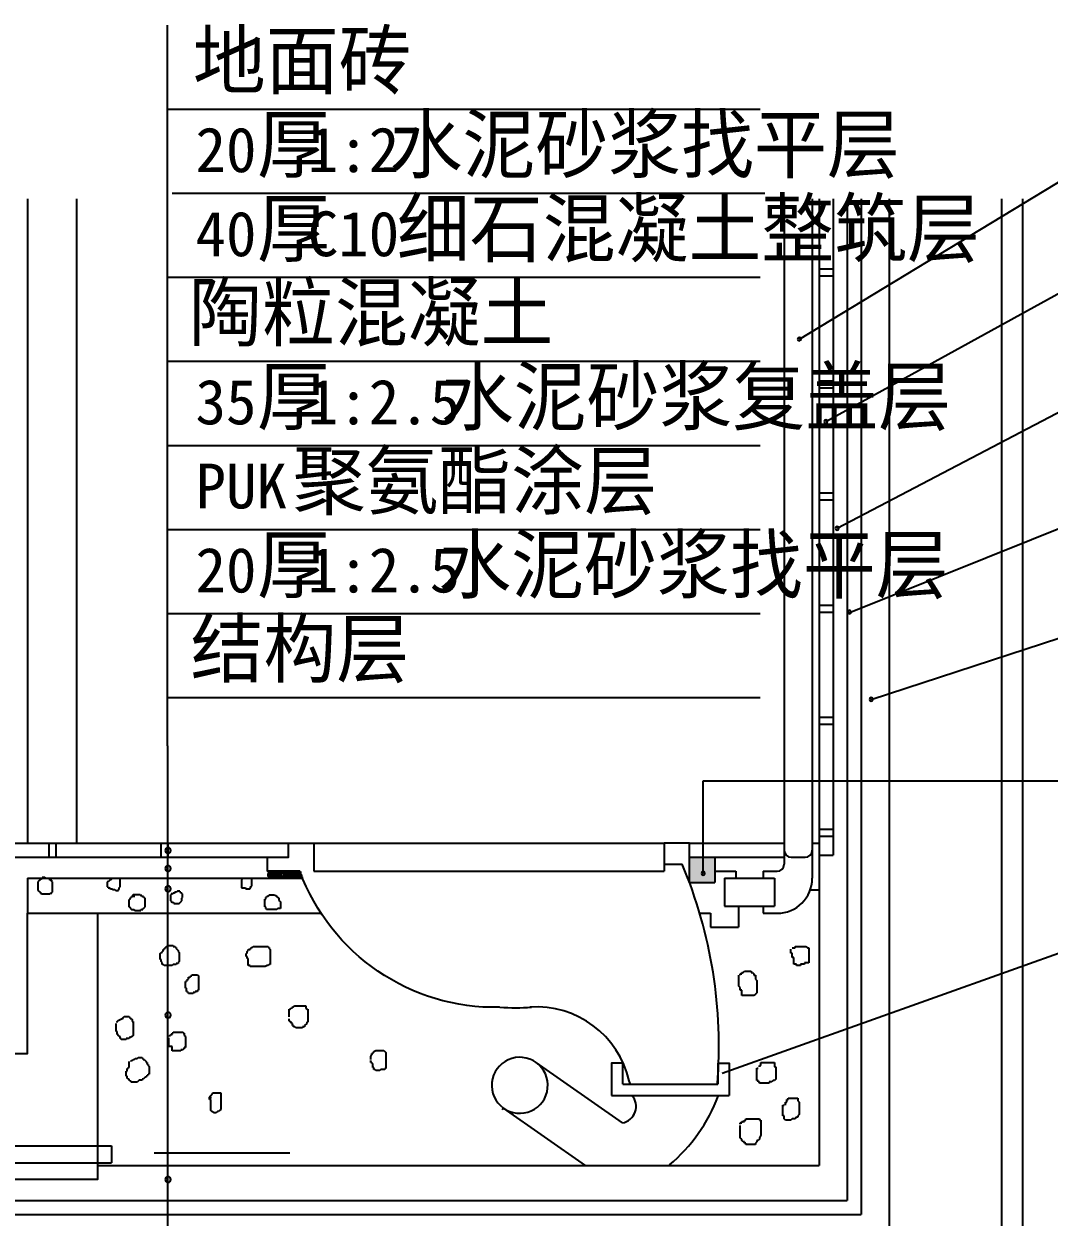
# Model space of a CAD drawing. Header units: metres. Extents: x 8228 to 30938, y -17394 to 5639.
# Drawn here: x 14741 to 22056, y -12139 to -3622 of the extents above; entities that cross this region are included whole.
import ezdxf

# ---------------------------------------------------------------- set-up
doc = ezdxf.new("R2010")
doc.units = ezdxf.units.M
doc.layers.add('PUB_DIM', color=3, linetype='Continuous')
doc.layers.add('PUB_TEXT', color=7, linetype='Continuous')

# ---------------------------------------------------------------- blocks, each defined once
blk = doc.blocks.new('_DOT')
blk.add_lwpolyline([(-0.05, 0, 1), (0.05, 0, 1)], format="xyb", close=True)

msp = doc.modelspace()

# ---------------------------------------------------------------- linework, layer by layer
at = {"layer": 'PUB_DIM'}
for p, q in [((15765.36, -8775.53), (15765.36, -12626.58)), ((19723.04, -11111.14), (22294.39, -10192.54))]:
    msp.add_line(p, q, dxfattribs=at)
for points in [[(15749.42, -9521.86, 1), (15789.67, -9521.86, 1)], [(15749.42, -9650.55, 1), (15789.67, -9650.55, 1)], [(15749.42, -9795.33, 1), (15789.67, -9795.33, 1)], [(15749.42, -10696.18, 1), (15789.67, -10696.18, 1)], [(15749.42, -11870.51, 1), (15789.67, -11870.51, 1)]]:
    msp.add_lwpolyline(points, format="xyb", close=True, dxfattribs=at)
msp.add_lwpolyline([(15670.62, -11679.26), (16637.98, -11679.26)], dxfattribs=at)
msp.add_solid([(19488.65, -9571.59), (19670.62, -9571.59), (19488.65, -9750.64), (19670.62, -9750.64)], dxfattribs=at)
at = {"layer": 'PUB_TEXT'}
for p, q in [((15765.36, -8430.49), (15765.36, -3630.49)), ((15765.36, -4230.49), (19995.45, -4230.49)), ((20274.21, -5872.03), (22365.27, -4604.52)), ((15798.51, -4830.49), (20028.61, -4830.49)), ((14766.04, -4870.39), (14766.04, -9470.39)), ((15116.04, -4870.39), (15116.04, -9470.39)), ((20166.04, -4870.39), (20166.04, -9620.39)), ((20366.04, -4870.39), (20366.04, -9720.39)), ((20416.04, -4870.39), (20416.04, -11770.39)), ((20516.04, -4870.39), (20516.04, -9554.69)), ((20716.04, -4870.39), (20716.04, -12120.39)), ((21866.04, -4870.39), (21866.04, -14070.39)), ((15765.36, -5430.49), (19995.45, -5430.49)), ((20416.04, -5370.39), (20516.04, -5370.39)), ((20416.04, -5420.39), (20516.04, -5420.39)), ((20463.29, -6460.73), (22362.95, -5413.03)), ((15765.36, -6030.49), (19995.45, -6030.49)), ((20416.04, -6170.39), (20516.04, -6170.39)), ((20416.04, -6170.39), (20516.04, -6170.39)), ((20416.04, -6170.39), (20516.04, -6170.39)), ((20416.04, -6220.39), (20516.04, -6220.39)), ((20416.04, -6220.39), (20516.04, -6220.39)), ((20416.04, -6220.39), (20516.04, -6220.39)), ((20543.58, -7222.5), (22362.95, -6267.72)), ((15765.36, -6630.49), (19995.45, -6630.49)), ((20416.04, -6970.39), (20516.04, -6970.39)), ((20416.04, -7020.39), (20516.04, -7020.39)), ((20616.04, -7829.71), (22306.57, -7149.79)), ((15765.36, -7230.49), (19995.45, -7230.49)), ((15765.36, -7830.49), (19995.45, -7830.49)), ((20416.04, -7770.39), (20516.04, -7770.39)), ((20416.04, -7820.39), (20516.04, -7820.39)), ((20786.09, -8443.61), (22362.95, -7929.76)), ((15765.36, -8430.49), (19995.45, -8430.49)), ((15765.36, -8775.53), (15765.36, -8430.49)), ((20416.04, -8570.39), (20516.04, -8570.39)), ((20416.04, -8620.39), (20516.04, -8620.39)), ((19587.91, -9023.91), (22246.45, -9023.91)), ((19587.91, -9685.59), (19587.91, -9023.91)), ((20416.04, -9370.39), (20516.04, -9370.39)), ((20416.04, -9420.39), (20516.04, -9420.39)), ((14466.04, -9470.39), (16629.88, -9470.39)), ((14918.42, -9468.29), (14918.42, -9568.29)), ((14968.42, -9468.29), (14968.42, -9568.29)), ((15718.42, -9468.29), (15718.42, -9568.29)), ((15768.42, -9468.29), (15768.42, -9568.29)), ((16809.88, -9470.39), (19309.88, -9470.39)), ((19489.88, -9470.39), (20166.04, -9470.39)), ((20366.04, -9470.39), (20416.04, -9470.39)), ((14466.04, -9570.39), (16479.88, -9570.39)), ((19309.88, -9620.39), (19438.59, -9620.39)), ((19489.88, -9570.39), (20166.04, -9570.39)), ((19669.88, -9570.39), (19669.88, -9750.39)), ((20216.04, -9570.39), (20316.04, -9570.39)), ((20416.04, -9554.69), (20516.04, -9554.69)), ((16482.16, -9687.04), (16482.16, -9703.83)), ((16484.96, -9687.04), (16482.16, -9687.04)), ((16482.16, -9703.83), (16484.96, -9706.62)), ((16487.76, -9678.65), (16484.96, -9687.04)), ((16484.96, -9706.62), (16484.96, -9709.42)), ((16487.76, -9670.26), (16487.76, -9678.65)), ((16490.56, -9709.42), (16493.35, -9706.62)), ((16493.35, -9673.06), (16493.35, -9670.26)), ((16496.15, -9673.06), (16493.35, -9673.06)), ((16493.35, -9698.23), (16496.15, -9698.23)), ((16493.35, -9706.62), (16493.35, -9698.23)), ((16496.15, -9670.26), (16501.75, -9670.26)), ((16496.15, -9698.23), (16496.15, -9673.06)), ((16501.75, -9698.23), (16498.95, -9701.03)), ((16498.95, -9701.03), (16498.95, -9717.81)), ((16501.75, -9670.26), (16501.75, -9698.23)), ((16507.35, -9701.03), (16510.15, -9698.23)), ((16507.35, -9717.81), (16507.35, -9701.03)), ((16510.15, -9689.84), (16512.95, -9689.84)), ((16510.15, -9698.23), (16510.15, -9689.84)), ((16512.95, -9673.06), (16521.34, -9673.06)), ((16512.95, -9678.65), (16512.95, -9673.06)), ((16515.74, -9678.65), (16512.95, -9678.65)), ((16512.95, -9684.25), (16515.74, -9684.25)), ((16512.95, -9689.84), (16512.95, -9684.25)), ((16515.74, -9684.25), (16515.74, -9678.65)), ((16521.34, -9684.25), (16515.74, -9689.84)), ((16515.74, -9689.84), (16515.74, -9717.81)), ((16521.34, -9673.06), (16521.34, -9684.25)), ((16524.14, -9687.04), (16526.94, -9687.04)), ((16524.14, -9717.81), (16524.14, -9687.04)), ((16526.94, -9678.65), (16529.74, -9678.65)), ((16526.94, -9687.04), (16526.94, -9678.65)), ((16529.74, -9673.06), (16535.34, -9673.06)), ((16529.74, -9678.65), (16529.74, -9673.06)), ((16535.34, -9673.06), (16535.34, -9715.01)), ((16540.93, -9675.86), (16543.73, -9675.86)), ((16540.93, -9720.61), (16540.93, -9675.86)), ((16543.73, -9673.06), (16546.53, -9673.06)), ((16543.73, -9675.86), (16543.73, -9673.06)), ((16546.53, -9673.06), (16546.53, -9715.01)), ((16552.13, -9673.06), (16563.33, -9673.06)), ((16552.13, -9687.04), (16552.13, -9673.06)), ((16554.93, -9687.04), (16552.13, -9687.04)), ((16554.93, -9717.81), (16554.93, -9687.04)), ((16563.33, -9673.06), (16563.33, -9720.61)), ((16566.12, -9689.84), (16568.92, -9687.04)), ((16566.12, -9717.81), (16566.12, -9689.84)), ((16568.92, -9675.86), (16571.72, -9675.86)), ((16568.92, -9687.04), (16568.92, -9675.86)), ((16571.72, -9673.06), (16580.12, -9673.06)), ((16571.72, -9675.86), (16571.72, -9673.06)), ((16577.32, -9698.23), (16571.72, -9703.83)), ((16571.72, -9703.83), (16571.72, -9720.61)), ((16580.12, -9687.04), (16577.32, -9689.84)), ((16577.32, -9689.84), (16577.32, -9698.23)), ((16580.12, -9673.06), (16580.12, -9687.04)), ((16580.12, -9678.65), (16582.92, -9678.65)), ((16580.12, -9717.81), (16580.12, -9678.65)), ((16582.92, -9678.65), (16585.72, -9675.86)), ((16585.72, -9673.06), (16594.11, -9673.06)), ((16585.72, -9675.86), (16585.72, -9673.06)), ((16594.11, -9698.23), (16591.31, -9701.03)), ((16591.31, -9701.03), (16591.31, -9717.81)), ((16594.11, -9673.06), (16594.11, -9698.23)), ((16596.91, -9701.03), (16599.71, -9698.23)), ((16596.91, -9717.81), (16596.91, -9701.03)), ((16599.71, -9678.65), (16605.31, -9678.65)), ((16599.71, -9698.23), (16599.71, -9678.65)), ((16605.31, -9675.86), (16608.11, -9675.86)), ((16605.31, -9678.65), (16605.31, -9675.86)), ((16608.11, -9673.06), (16608.11, -9717.81)), ((16608.11, -9675.86), (16608.11, -9673.06)), ((16613.71, -9673.06), (16616.5, -9673.06)), ((16613.71, -9717.81), (16613.71, -9673.06)), ((16616.5, -9673.06), (16616.5, -9717.81)), ((16622.1, -9678.65), (16624.9, -9678.65)), ((16622.1, -9720.61), (16622.1, -9678.65)), ((16624.9, -9675.86), (16627.7, -9675.86)), ((16624.9, -9678.65), (16624.9, -9675.86)), ((16627.7, -9673.06), (16633.3, -9673.06)), ((16627.7, -9675.86), (16627.7, -9673.06)), ((16627.7, -9698.23), (16627.7, -9717.81)), ((16630.5, -9698.23), (16627.7, -9698.23)), ((16633.3, -9687.04), (16630.5, -9689.84)), ((16630.5, -9689.84), (16630.5, -9698.23)), ((16633.3, -9673.06), (16633.3, -9687.04)), ((16633.3, -9692.64), (16636.1, -9689.84)), ((16633.3, -9717.81), (16633.3, -9692.64)), ((16636.1, -9689.84), (16638.9, -9687.04)), ((16638.9, -9678.65), (16641.69, -9678.65)), ((16638.9, -9687.04), (16638.9, -9678.65)), ((16638.9, -9692.64), (16638.9, -9717.81)), ((16641.69, -9692.64), (16638.9, -9692.64)), ((16641.69, -9673.06), (16644.49, -9673.06)), ((16641.69, -9678.65), (16641.69, -9673.06)), ((16641.69, -9687.04), (16641.69, -9692.64)), ((16644.49, -9687.04), (16641.69, -9687.04)), ((16644.49, -9673.06), (16644.49, -9687.04)), ((16647.29, -9681.45), (16650.09, -9681.45)), ((16647.29, -9709.42), (16647.29, -9681.45)), ((16650.09, -9675.86), (16652.89, -9675.86)), ((16650.09, -9681.45), (16650.09, -9675.86)), ((16652.89, -9675.86), (16652.89, -9670.26)), ((16655.69, -9698.23), (16652.89, -9701.03)), ((16652.89, -9701.03), (16652.89, -9717.81)), ((16655.69, -9670.26), (16655.69, -9698.23)), ((16661.29, -9675.86), (16664.09, -9673.06)), ((16661.29, -9717.81), (16661.29, -9675.86)), ((16664.09, -9673.06), (16669.68, -9673.06)), ((16669.68, -9673.06), (16672.48, -9675.86)), ((16672.48, -9675.86), (16672.48, -9717.81)), ((16678.08, -9675.86), (16680.88, -9673.06)), ((16678.08, -9687.04), (16678.08, -9675.86)), ((16680.88, -9687.04), (16678.08, -9687.04)), ((16680.88, -9673.06), (16694.87, -9673.06)), ((16680.88, -9712.22), (16680.88, -9687.04)), ((16689.28, -9687.04), (16686.48, -9689.84)), ((16686.48, -9689.84), (16686.48, -9717.81)), ((16692.07, -9687.04), (16689.28, -9687.04)), ((16692.07, -9681.45), (16692.07, -9687.04)), ((16694.87, -9681.45), (16692.07, -9681.45)), ((16694.87, -9673.06), (16694.87, -9681.45)), ((16694.87, -9675.86), (16700.47, -9675.86)), ((16694.87, -9717.81), (16694.87, -9675.86)), ((16700.47, -9675.86), (16700.47, -9701.03)), ((16700.47, -9701.03), (16703.27, -9703.83)), ((16703.27, -9703.83), (16703.27, -9709.42)), ((16708.87, -9675.86), (16711.67, -9675.86)), ((16708.87, -9717.81), (16708.87, -9675.86)), ((16711.67, -9673.06), (16714.47, -9673.06)), ((16711.67, -9675.86), (16711.67, -9673.06)), ((16714.47, -9684.25), (16711.67, -9687.04)), ((16711.67, -9687.04), (16711.67, -9717.81)), ((16714.47, -9673.06), (16714.47, -9684.25)), ((16717.26, -9692.64), (16720.06, -9692.64)), ((16717.26, -9720.61), (16717.26, -9692.64)), ((16720.06, -9692.64), (16722.86, -9695.43)), ((16722.86, -9695.43), (16722.86, -9720.61)), ((16809.88, -9670.39), (19309.88, -9670.39)), ((19669.88, -9670.39), (19819.88, -9670.39)), ((19819.88, -9670.39), (19819.88, -9720.39)), ((20016.04, -9670.39), (20116.04, -9670.39)), ((20016.04, -9670.39), (20016.04, -9720.39)), ((14766.04, -9720.39), (16730.83, -9720.39)), ((14766.04, -9720.39), (14766.04, -9970.39)), ((14846.85, -9739.26), (14840.66, -9745.44)), ((14840.66, -9745.44), (14840.66, -9807.22)), ((14853.03, -9739.26), (14846.85, -9739.26)), ((14859.21, -9726.9), (14853.03, -9733.08)), ((14853.03, -9733.08), (14853.03, -9739.26)), ((14865.39, -9726.9), (14859.21, -9726.9)), ((14871.57, -9720.72), (14865.39, -9726.9)), ((14890.12, -9714.55), (14871.57, -9714.55)), ((14883.94, -9720.72), (14871.57, -9720.72)), ((14896.3, -9720.72), (14890.12, -9714.55)), ((14921.03, -9720.72), (14896.3, -9720.72)), ((14921.03, -9726.9), (14921.03, -9720.72)), ((14927.22, -9726.9), (14921.03, -9726.9)), ((14927.22, -9733.08), (14927.22, -9726.9)), ((14939.58, -9733.08), (14927.22, -9733.08)), ((14939.58, -9745.44), (14939.58, -9733.08)), ((14945.76, -9745.44), (14939.58, -9745.44)), ((14945.76, -9819.58), (14945.76, -9745.44)), ((15335.25, -9745.44), (15335.25, -9782.51)), ((15341.43, -9745.44), (15335.25, -9745.44)), ((15335.25, -9782.51), (15341.43, -9782.51)), ((15353.8, -9733.08), (15341.43, -9745.44)), ((15341.43, -9782.51), (15341.43, -9788.68)), ((15341.43, -9788.68), (15353.8, -9788.68)), ((15359.98, -9733.08), (15353.8, -9733.08)), ((15353.8, -9788.68), (15359.98, -9794.86)), ((15366.16, -9726.9), (15359.98, -9733.08)), ((15366.16, -9720.72), (15366.16, -9726.9)), ((15384.71, -9720.72), (15366.16, -9720.72)), ((15421.8, -9720.72), (15415.62, -9720.72)), ((15421.8, -9726.9), (15421.8, -9720.72)), ((15427.98, -9726.9), (15421.8, -9726.9)), ((15421.8, -9788.68), (15427.98, -9782.51)), ((15421.8, -9801.04), (15421.8, -9788.68)), ((15427.98, -9782.51), (15427.98, -9726.9)), ((16299.69, -9726.9), (16293.51, -9733.08)), ((16293.51, -9733.08), (16293.51, -9788.68)), ((16293.51, -9788.68), (16318.24, -9788.68)), ((16299.69, -9720.72), (16299.69, -9726.9)), ((16305.87, -9720.72), (16299.69, -9720.72)), ((16318.24, -9788.68), (16330.6, -9794.86)), ((16355.33, -9788.68), (16361.51, -9782.51)), ((16355.33, -9794.86), (16355.33, -9788.68)), ((16361.51, -9776.33), (16367.7, -9776.33)), ((16361.51, -9782.51), (16361.51, -9776.33)), ((16367.7, -9776.33), (16367.7, -9720.72)), ((16484.96, -9709.42), (16487.76, -9709.42)), ((16487.76, -9709.42), (16487.76, -9712.22)), ((16487.76, -9712.22), (16490.56, -9712.22)), ((16490.56, -9720.61), (16490.56, -9709.42)), ((16490.56, -9712.22), (16490.56, -9720.61)), ((16498.95, -9717.81), (16507.35, -9717.81)), ((16515.74, -9717.81), (16524.14, -9717.81)), ((16532.54, -9715.01), (16532.54, -9720.61)), ((16535.34, -9715.01), (16532.54, -9715.01)), ((16532.54, -9720.61), (16540.93, -9720.61)), ((16546.53, -9715.01), (16549.33, -9715.01)), ((16549.33, -9715.01), (16549.33, -9717.81)), ((16549.33, -9717.81), (16554.93, -9717.81)), ((16563.33, -9717.81), (16566.12, -9717.81)), ((16563.33, -9720.61), (16563.33, -9717.81)), ((16571.72, -9720.61), (16577.32, -9720.61)), ((16577.32, -9720.61), (16580.12, -9717.81)), ((16591.31, -9717.81), (16596.91, -9717.81)), ((16605.31, -9717.81), (16613.71, -9717.81)), ((16608.11, -9717.81), (16605.31, -9717.81)), ((16616.5, -9717.81), (16619.3, -9717.81)), ((16619.3, -9717.81), (16619.3, -9720.61)), ((16619.3, -9720.61), (16622.1, -9720.61)), ((16627.7, -9717.81), (16633.3, -9717.81)), ((16638.9, -9717.81), (16644.49, -9717.81)), ((16644.49, -9712.22), (16647.29, -9709.42)), ((16644.49, -9717.81), (16644.49, -9712.22)), ((16652.89, -9717.81), (16661.29, -9717.81)), ((16672.48, -9717.81), (16678.08, -9717.81)), ((16678.08, -9715.01), (16680.88, -9712.22)), ((16678.08, -9717.81), (16678.08, -9715.01)), ((16686.48, -9717.81), (16694.87, -9717.81)), ((16703.27, -9709.42), (16706.07, -9709.42)), ((16706.07, -9709.42), (16706.07, -9717.81)), ((16706.07, -9717.81), (16708.87, -9717.81)), ((16711.67, -9717.81), (16714.47, -9717.81)), ((16714.47, -9717.81), (16714.47, -9720.61)), ((16714.47, -9720.61), (16717.26, -9720.61)), ((16722.86, -9712.22), (16725.66, -9712.22)), ((16722.86, -9720.61), (16722.86, -9712.22)), ((16725.66, -9709.42), (16725.66, -9717.81)), ((16725.66, -9712.22), (16725.66, -9709.42)), ((16725.66, -9717.81), (16729.85, -9718.04)), ((19489.88, -9750.39), (19669.88, -9750.39)), ((19739.88, -9720.39), (20096.04, -9720.39)), ((19739.88, -9720.39), (19739.88, -9920.39)), ((20096.04, -9720.39), (20096.04, -9920.39)), ((14840.66, -9807.22), (14846.85, -9813.4)), ((14846.85, -9813.4), (14853.03, -9813.4)), ((14853.03, -9813.4), (14853.03, -9819.58)), ((14853.03, -9819.58), (14859.21, -9819.58)), ((14859.21, -9819.58), (14859.21, -9825.75)), ((14859.21, -9825.75), (14871.57, -9831.93)), ((14871.57, -9831.93), (14927.22, -9831.93)), ((14927.22, -9831.93), (14933.4, -9825.75)), ((14933.4, -9825.75), (14939.58, -9825.75)), ((14939.58, -9819.58), (14945.76, -9819.58)), ((14939.58, -9825.75), (14939.58, -9819.58)), ((15359.98, -9794.86), (15372.34, -9794.86)), ((15372.34, -9794.86), (15372.34, -9801.04)), ((15372.34, -9801.04), (15390.89, -9801.04)), ((15390.89, -9801.04), (15397.07, -9807.22)), ((15397.07, -9807.22), (15415.62, -9807.22)), ((15415.62, -9801.04), (15421.8, -9801.04)), ((15415.62, -9807.22), (15415.62, -9801.04)), ((15495.99, -9869), (15489.81, -9875.18)), ((15489.81, -9875.18), (15489.81, -9924.61)), ((15502.17, -9862.82), (15495.99, -9869)), ((15502.17, -9856.64), (15502.17, -9862.82)), ((15508.35, -9856.64), (15502.17, -9856.64)), ((15508.35, -9850.47), (15508.35, -9856.64)), ((15533.08, -9850.47), (15508.35, -9850.47)), ((15514.54, -9844.29), (15514.54, -9850.47)), ((15520.72, -9844.29), (15514.54, -9844.29)), ((15520.72, -9838.11), (15520.72, -9844.29)), ((15570.18, -9838.11), (15520.72, -9838.11)), ((15570.18, -9844.29), (15570.18, -9838.11)), ((15582.54, -9844.29), (15570.18, -9844.29)), ((15582.54, -9850.47), (15582.54, -9844.29)), ((15594.91, -9850.47), (15582.54, -9850.47)), ((15594.91, -9856.64), (15594.91, -9850.47)), ((15601.09, -9856.64), (15594.91, -9856.64)), ((15601.09, -9862.82), (15601.09, -9856.64)), ((15607.27, -9862.82), (15601.09, -9862.82)), ((15607.27, -9924.61), (15607.27, -9862.82)), ((15786.56, -9838.11), (15786.56, -9881.36)), ((15792.74, -9838.11), (15786.56, -9838.11)), ((15792.74, -9831.93), (15792.74, -9838.11)), ((15805.11, -9831.93), (15792.74, -9831.93)), ((15805.11, -9825.75), (15805.11, -9831.93)), ((15811.29, -9825.75), (15805.11, -9825.75)), ((15823.65, -9819.58), (15811.29, -9825.75)), ((15829.83, -9819.58), (15823.65, -9819.58)), ((15836.02, -9813.4), (15829.83, -9819.58)), ((15842.2, -9813.4), (15836.02, -9813.4)), ((15854.56, -9813.4), (15842.2, -9813.4)), ((15854.56, -9819.58), (15854.56, -9813.4)), ((15860.75, -9819.58), (15854.56, -9819.58)), ((15860.75, -9825.75), (15860.75, -9819.58)), ((15866.93, -9825.75), (15860.75, -9825.75)), ((15866.93, -9831.93), (15866.93, -9825.75)), ((15873.11, -9831.93), (15866.93, -9831.93)), ((15866.93, -9862.82), (15873.11, -9856.64)), ((15866.93, -9881.36), (15866.93, -9862.82)), ((15873.11, -9856.64), (15873.11, -9831.93)), ((16330.6, -9794.86), (16355.33, -9794.86)), ((16460.43, -9869), (16466.61, -9869)), ((16460.43, -9875.18), (16460.43, -9869)), ((16460.43, -9924.61), (16460.43, -9875.18)), ((16466.61, -9856.64), (16472.8, -9856.64)), ((16466.61, -9869), (16466.61, -9856.64)), ((16472.8, -9850.47), (16478.98, -9850.47)), ((16472.8, -9856.64), (16472.8, -9850.47)), ((16478.98, -9850.47), (16485.16, -9844.29)), ((16485.16, -9844.29), (16491.34, -9844.29)), ((16491.34, -9838.11), (16528.44, -9838.11)), ((16491.34, -9844.29), (16491.34, -9838.11)), ((16528.44, -9838.11), (16534.62, -9844.29)), ((16534.62, -9844.29), (16540.8, -9844.29)), ((16540.8, -9844.29), (16553.17, -9856.64)), ((16553.17, -9856.64), (16559.35, -9862.82)), ((16559.35, -9862.82), (16559.35, -9875.18)), ((16559.35, -9875.18), (16565.53, -9881.36)), ((20352.14, -9802.62), (20416.04, -9802.62)), ((15489.81, -9924.61), (15495.99, -9924.61)), ((15495.99, -9924.61), (15495.99, -9930.78)), ((15495.99, -9930.78), (15502.17, -9930.78)), ((15502.17, -9930.78), (15502.17, -9936.96)), ((15502.17, -9936.96), (15508.35, -9943.14)), ((15508.35, -9943.14), (15526.9, -9943.14)), ((15526.9, -9943.14), (15533.08, -9949.32)), ((15533.08, -9949.32), (15576.36, -9949.32)), ((15576.36, -9943.14), (15588.72, -9943.14)), ((15576.36, -9949.32), (15576.36, -9943.14)), ((15588.72, -9936.96), (15594.91, -9936.96)), ((15588.72, -9943.14), (15588.72, -9936.96)), ((15594.91, -9936.96), (15607.27, -9924.61)), ((15786.56, -9881.36), (15792.74, -9881.36)), ((15792.74, -9881.36), (15792.74, -9887.54)), ((15792.74, -9887.54), (15805.11, -9893.71)), ((15805.11, -9893.71), (15811.29, -9893.71)), ((15811.29, -9893.71), (15811.29, -9899.89)), ((15811.29, -9899.89), (15848.38, -9899.89)), ((15848.38, -9899.89), (15860.75, -9887.54)), ((15860.75, -9887.54), (15866.93, -9881.36)), ((16466.61, -9924.61), (16460.43, -9924.61)), ((16466.61, -9936.96), (16466.61, -9924.61)), ((16472.8, -9936.96), (16466.61, -9936.96)), ((16472.8, -9943.14), (16472.8, -9936.96)), ((16546.98, -9943.14), (16472.8, -9943.14)), ((16553.17, -9936.96), (16546.98, -9943.14)), ((16571.71, -9936.96), (16553.17, -9936.96)), ((16565.53, -9881.36), (16571.71, -9887.54)), ((16571.71, -9887.54), (16571.71, -9936.96)), ((19739.88, -9920.39), (20096.04, -9920.39)), ((19839.88, -9920.39), (19839.88, -10070.39)), ((20016.04, -9920.39), (20016.04, -9970.39)), ((15266.04, -9970.39), (16864.1, -9970.39)), ((19560.78, -9970.39), (19639.88, -9970.39)), ((19639.88, -9970.39), (19639.88, -10070.39)), ((20016.04, -9970.39), (20116.04, -9970.39)), ((19639.88, -10070.39), (19839.88, -10070.39)), ((15749.65, -10215.12), (15756.78, -10215.12)), ((15749.65, -10222.24), (15749.65, -10215.12)), ((15756.78, -10208), (15771.03, -10208)), ((15756.78, -10215.12), (15756.78, -10208)), ((15771.03, -10200.88), (15806.66, -10200.88)), ((15771.03, -10208), (15771.03, -10200.88)), ((15806.66, -10200.88), (15806.66, -10208)), ((15806.66, -10208), (15820.92, -10208)), ((15820.92, -10208), (15820.92, -10215.12)), ((15820.92, -10215.12), (15828.04, -10215.12)), ((15828.04, -10215.12), (15828.04, -10222.24)), ((16362.51, -10215.12), (16369.63, -10215.12)), ((16362.51, -10222.24), (16362.51, -10215.12)), ((16369.63, -10215.12), (16376.76, -10208)), ((16376.76, -10208), (16483.65, -10208)), ((16483.65, -10208), (16483.65, -10215.12)), ((16483.65, -10215.12), (16490.78, -10215.12)), ((16490.78, -10215.12), (16490.78, -10222.24)), ((20223.84, -10216.43), (20243.37, -10216.43)), ((20243.37, -10206.67), (20321.48, -10206.67)), ((20243.37, -10216.43), (20243.37, -10206.67)), ((20321.48, -10206.67), (20331.24, -10216.43)), ((20331.24, -10216.43), (20341, -10216.43)), ((20341, -10216.43), (20341, -10323.76)), ((15714.02, -10257.85), (15721.15, -10250.73)), ((15714.02, -10300.58), (15714.02, -10257.85)), ((15721.15, -10300.58), (15714.02, -10300.58)), ((15721.15, -10250.73), (15728.27, -10250.73)), ((15721.15, -10314.82), (15721.15, -10300.58)), ((15728.27, -10250.73), (15728.27, -10243.61)), ((15735.4, -10229.37), (15742.53, -10229.37)), ((15735.4, -10243.61), (15735.4, -10229.37)), ((15742.53, -10222.24), (15749.65, -10222.24)), ((15742.53, -10229.37), (15742.53, -10222.24)), ((15828.04, -10222.24), (15835.17, -10229.37)), ((15835.17, -10229.37), (15842.29, -10236.49)), ((15842.29, -10236.49), (15842.29, -10243.61)), ((15842.29, -10243.61), (15849.42, -10250.73)), ((15849.42, -10250.73), (15849.42, -10314.82)), ((16326.87, -10279.22), (16326.87, -10257.85)), ((16334, -10279.22), (16326.87, -10279.22)), ((16334, -10243.61), (16341.13, -10236.49)), ((16334, -10257.85), (16334, -10243.61)), ((16334, -10293.46), (16334, -10279.22)), ((16341.13, -10293.46), (16334, -10293.46)), ((16341.13, -10229.37), (16355.38, -10229.37)), ((16341.13, -10236.49), (16341.13, -10229.37)), ((16341.13, -10343.31), (16341.13, -10293.46)), ((16355.38, -10222.24), (16362.51, -10222.24)), ((16355.38, -10229.37), (16355.38, -10222.24)), ((16490.78, -10222.24), (16497.9, -10229.37)), ((16497.9, -10229.37), (16497.9, -10336.19)), ((20214.08, -10255.46), (20214.08, -10226.19)), ((20223.84, -10255.46), (20214.08, -10255.46)), ((20223.84, -10284.73), (20223.84, -10255.46)), ((20233.6, -10284.73), (20223.84, -10284.73)), ((20233.6, -10333.51), (20233.6, -10284.73)), ((15728.27, -10321.94), (15721.15, -10314.82)), ((15728.27, -10336.19), (15728.27, -10321.94)), ((15735.4, -10336.19), (15728.27, -10336.19)), ((15742.53, -10343.31), (15735.4, -10336.19)), ((15799.54, -10343.31), (15742.53, -10343.31)), ((15806.66, -10336.19), (15799.54, -10343.31)), ((15828.04, -10336.19), (15806.66, -10336.19)), ((15828.04, -10329.07), (15828.04, -10336.19)), ((15842.29, -10329.07), (15828.04, -10329.07)), ((15849.42, -10314.82), (15842.29, -10321.94)), ((15842.29, -10321.94), (15842.29, -10329.07)), ((16355.38, -10343.31), (16341.13, -10343.31)), ((16355.38, -10350.43), (16355.38, -10343.31)), ((16462.27, -10350.43), (16355.38, -10350.43)), ((16476.52, -10343.31), (16462.27, -10350.43)), ((16483.65, -10343.31), (16476.52, -10343.31)), ((16490.78, -10336.19), (16483.65, -10343.31)), ((16497.9, -10336.19), (16490.78, -10336.19)), ((19872.35, -10392.06), (19882.12, -10382.3)), ((19882.12, -10382.3), (19930.93, -10382.3)), ((19930.93, -10382.3), (19930.93, -10392.06)), ((20253.13, -10333.51), (20233.6, -10333.51)), ((20253.13, -10343.27), (20253.13, -10333.51)), ((20282.42, -10343.27), (20253.13, -10343.27)), ((20282.42, -10333.51), (20282.42, -10343.27)), ((20311.71, -10333.51), (20282.42, -10333.51)), ((20311.71, -10323.76), (20311.71, -10333.51)), ((20341, -10323.76), (20311.71, -10323.76)), ((15893.17, -10456.64), (15901.05, -10456.64)), ((15893.17, -10503.89), (15893.17, -10456.64)), ((15901.05, -10448.76), (15908.93, -10448.76)), ((15901.05, -10456.64), (15901.05, -10448.76)), ((15908.93, -10440.89), (15916.81, -10440.89)), ((15908.93, -10448.76), (15908.93, -10440.89)), ((15916.81, -10425.13), (15924.69, -10425.13)), ((15916.81, -10440.89), (15916.81, -10425.13)), ((15924.69, -10425.13), (15932.57, -10417.26)), ((15932.57, -10417.26), (15940.46, -10417.26)), ((15940.46, -10409.38), (15979.86, -10409.38)), ((15940.46, -10417.26), (15940.46, -10409.38)), ((15979.86, -10409.38), (15987.74, -10417.26)), ((15987.74, -10417.26), (15987.74, -10519.65)), ((19843.06, -10489.63), (19843.06, -10411.57)), ((19852.83, -10401.81), (19862.59, -10401.81)), ((19852.83, -10411.57), (19852.83, -10401.81)), ((19862.59, -10392.06), (19872.35, -10392.06)), ((19862.59, -10401.81), (19862.59, -10392.06)), ((19930.93, -10392.06), (19940.7, -10392.06)), ((19940.7, -10392.06), (19950.46, -10401.81)), ((19950.46, -10401.81), (19950.46, -10411.57)), ((19950.46, -10411.57), (19960.23, -10411.57)), ((19960.23, -10411.57), (19960.23, -10440.84)), ((19960.23, -10440.84), (19969.99, -10450.6)), ((19969.99, -10450.6), (19969.99, -10538.41)), ((15901.05, -10503.89), (15893.17, -10503.89)), ((15901.05, -10527.52), (15901.05, -10503.89)), ((15908.93, -10527.52), (15901.05, -10527.52)), ((15908.93, -10535.4), (15908.93, -10527.52)), ((15916.81, -10535.4), (15908.93, -10535.4)), ((15916.81, -10543.28), (15916.81, -10535.4)), ((15948.34, -10543.28), (15916.81, -10543.28)), ((15948.34, -10535.4), (15948.34, -10543.28)), ((15964.1, -10535.4), (15948.34, -10535.4)), ((15964.1, -10527.52), (15964.1, -10535.4)), ((15979.86, -10527.52), (15964.1, -10527.52)), ((15979.86, -10519.65), (15979.86, -10527.52)), ((15987.74, -10519.65), (15979.86, -10519.65)), ((19852.83, -10499.38), (19843.06, -10489.63)), ((19852.83, -10518.9), (19852.83, -10499.38)), ((19862.59, -10518.9), (19852.83, -10518.9)), ((19862.59, -10557.93), (19862.59, -10518.9)), ((19950.46, -10557.93), (19862.59, -10557.93)), ((19960.23, -10548.17), (19950.46, -10557.93)), ((19969.99, -10538.41), (19960.23, -10548.17)), ((16641.89, -10653.54), (16649.77, -10645.66)), ((16649.77, -10645.66), (16657.65, -10645.66)), ((16657.65, -10637.79), (16665.53, -10637.79)), ((16657.65, -10645.66), (16657.65, -10637.79)), ((16665.53, -10637.79), (16673.42, -10629.91)), ((16673.42, -10629.91), (16752.23, -10629.91)), ((16752.23, -10629.91), (16752.23, -10645.66)), ((16752.23, -10645.66), (16760.11, -10653.54)), ((15414.72, -10734.99), (15443.23, -10720.75)), ((15443.23, -10720.75), (15450.35, -10720.75)), ((15450.35, -10713.62), (15457.48, -10706.5)), ((15450.35, -10720.75), (15450.35, -10713.62)), ((15457.48, -10706.5), (15493.11, -10706.5)), ((15493.11, -10706.5), (15493.11, -10713.62)), ((15493.11, -10713.62), (15500.24, -10713.62)), ((15500.24, -10713.62), (15500.24, -10720.75)), ((15500.24, -10720.75), (15507.36, -10720.75)), ((15507.36, -10720.75), (15514.49, -10727.87)), ((15514.49, -10727.87), (15514.49, -10742.11)), ((16634.01, -10653.54), (16641.89, -10653.54)), ((16634.01, -10708.67), (16634.01, -10653.54)), ((16634.01, -10740.18), (16634.01, -10724.42)), ((16760.11, -10653.54), (16767.99, -10653.54)), ((16767.99, -10653.54), (16767.99, -10748.05)), ((15400.47, -10813.32), (15400.47, -10756.35)), ((15407.6, -10813.32), (15400.47, -10813.32)), ((15407.6, -10742.11), (15414.72, -10734.99)), ((15407.6, -10749.23), (15407.6, -10742.11)), ((15407.6, -10834.69), (15407.6, -10813.32)), ((15514.49, -10742.11), (15521.62, -10742.11)), ((15521.62, -10742.11), (15521.62, -10841.81)), ((16641.89, -10740.18), (16634.01, -10740.18)), ((16641.89, -10748.05), (16641.89, -10740.18)), ((16649.77, -10748.05), (16641.89, -10748.05)), ((16649.77, -10755.93), (16649.77, -10748.05)), ((16657.65, -10755.93), (16649.77, -10755.93)), ((16657.65, -10771.68), (16657.65, -10755.93)), ((16665.53, -10771.68), (16657.65, -10771.68)), ((16665.53, -10779.56), (16665.53, -10771.68)), ((16673.42, -10779.56), (16665.53, -10779.56)), ((16681.3, -10787.43), (16673.42, -10779.56)), ((16728.58, -10787.43), (16681.3, -10787.43)), ((16728.58, -10779.56), (16728.58, -10787.43)), ((16744.35, -10779.56), (16728.58, -10779.56)), ((16760.11, -10755.93), (16744.35, -10771.68)), ((16744.35, -10771.68), (16744.35, -10779.56)), ((16760.11, -10748.05), (16760.11, -10755.93)), ((16767.99, -10748.05), (16760.11, -10748.05)), ((15414.72, -10834.69), (15407.6, -10834.69)), ((15414.72, -10841.81), (15414.72, -10834.69)), ((15421.85, -10848.93), (15414.72, -10841.81)), ((15428.97, -10848.93), (15421.85, -10848.93)), ((15428.97, -10863.17), (15428.97, -10848.93)), ((15436.1, -10863.17), (15428.97, -10863.17)), ((15436.1, -10870.3), (15436.1, -10863.17)), ((15471.73, -10870.3), (15436.1, -10870.3)), ((15471.73, -10863.17), (15471.73, -10870.3)), ((15493.11, -10863.17), (15471.73, -10863.17)), ((15493.11, -10856.05), (15493.11, -10863.17)), ((15500.24, -10856.05), (15493.11, -10856.05)), ((15514.49, -10848.93), (15500.24, -10856.05)), ((15521.62, -10841.81), (15514.49, -10848.93)), ((15774.95, -10921.33), (15774.95, -10858.32)), ((15782.83, -10842.56), (15790.71, -10834.69)), ((15782.83, -10850.44), (15782.83, -10842.56)), ((15790.71, -10834.69), (15798.59, -10834.69)), ((15798.59, -10826.81), (15806.47, -10826.81)), ((15798.59, -10834.69), (15798.59, -10826.81)), ((15806.47, -10818.94), (15877.41, -10818.94)), ((15806.47, -10826.81), (15806.47, -10818.94)), ((15877.41, -10818.94), (15877.41, -10826.81)), ((15877.41, -10826.81), (15885.29, -10826.81)), ((15885.29, -10826.81), (15885.29, -10842.56)), ((15885.29, -10842.56), (15893.17, -10850.44)), ((15893.17, -10850.44), (15893.17, -10929.2)), ((15798.59, -10921.33), (15774.95, -10921.33)), ((15798.59, -10952.83), (15798.59, -10921.33)), ((15861.64, -10952.83), (15798.59, -10952.83)), ((15861.64, -10944.95), (15861.64, -10952.83)), ((15877.41, -10944.95), (15861.64, -10944.95)), ((15877.41, -10937.08), (15877.41, -10944.95)), ((15885.29, -10937.08), (15877.41, -10937.08)), ((15885.29, -10929.2), (15885.29, -10937.08)), ((15893.17, -10929.2), (15885.29, -10929.2)), ((17217.65, -10991.36), (17224.77, -10977.12)), ((17224.77, -10970), (17231.9, -10970)), ((17224.77, -10977.12), (17224.77, -10970)), ((17231.9, -10962.87), (17239.03, -10962.87)), ((17231.9, -10970), (17231.9, -10962.87)), ((17239.03, -10955.75), (17253.28, -10948.63)), ((17239.03, -10962.87), (17239.03, -10955.75)), ((17253.28, -10948.63), (17310.29, -10948.63)), ((17310.29, -10948.63), (17317.42, -10955.75)), ((17317.42, -10955.75), (17324.54, -10962.87)), ((17324.54, -10962.87), (17324.54, -11076.82)), ((15485.98, -11069.7), (15493.11, -11069.7)), ((15485.98, -11076.82), (15485.98, -11069.7)), ((15493.11, -11069.7), (15493.11, -11026.97)), ((15507.36, -11019.85), (15514.49, -11019.85)), ((15507.36, -11026.97), (15507.36, -11019.85)), ((15514.49, -11019.85), (15521.62, -11012.72)), ((15521.62, -11012.72), (15528.74, -11012.72)), ((15528.74, -11012.72), (15535.87, -11005.6)), ((15535.87, -11005.6), (15550.12, -11005.6)), ((15550.12, -11005.6), (15557.25, -10998.48)), ((15557.25, -10998.48), (15585.75, -10998.48)), ((15585.75, -10998.48), (15585.75, -11005.6)), ((15585.75, -11005.6), (15592.88, -11005.6)), ((15592.88, -11005.6), (15592.88, -11012.72)), ((15592.88, -11012.72), (15600, -11012.72)), ((15600, -11012.72), (15607.13, -11019.85)), ((15607.13, -11019.85), (15614.26, -11026.97)), ((15614.26, -11026.97), (15614.26, -11034.09)), ((15614.26, -11034.09), (15621.38, -11034.09)), ((15621.38, -11034.09), (15621.38, -11048.33)), ((15621.38, -11048.33), (15628.51, -11048.33)), ((15628.51, -11048.33), (15628.51, -11055.45)), ((15628.51, -11055.45), (15635.63, -11062.57)), ((15635.63, -11062.57), (15635.63, -11119.55)), ((17217.65, -11012.72), (17217.65, -10991.36)), ((17217.65, -11034.09), (17217.65, -11019.85)), ((17224.77, -11034.09), (17217.65, -11034.09)), ((17224.77, -11041.21), (17224.77, -11034.09)), ((17231.9, -11041.21), (17224.77, -11041.21)), ((17231.9, -11069.7), (17231.9, -11041.21)), ((17239.03, -11069.7), (17231.9, -11069.7)), ((17239.03, -11083.94), (17239.03, -11069.7)), ((18396.48, -11035.84), (18396.46, -11035.86)), ((18396.46, -11035.86), (18396.46, -11035.86)), ((19989.52, -11055.53), (19999.28, -11055.53)), ((19989.52, -11065.29), (19989.52, -11055.53)), ((19999.28, -11036.02), (20096.91, -11036.02)), ((19999.28, -11055.53), (19999.28, -11036.02)), ((20096.91, -11036.02), (20096.91, -11065.29)), ((20096.91, -11065.29), (20106.68, -11065.29)), ((20106.68, -11065.29), (20106.68, -11153.11)), ((15471.73, -11098.18), (15478.86, -11098.18)), ((15471.73, -11133.79), (15471.73, -11098.18)), ((15478.86, -11133.79), (15471.73, -11133.79)), ((15478.86, -11076.82), (15485.98, -11076.82)), ((15478.86, -11098.18), (15478.86, -11076.82)), ((15478.86, -11148.03), (15478.86, -11133.79)), ((15485.98, -11155.15), (15478.86, -11148.03)), ((15493.11, -11155.15), (15485.98, -11155.15)), ((15493.11, -11162.28), (15493.11, -11155.15)), ((15585.75, -11155.15), (15585.75, -11162.28)), ((15592.88, -11155.15), (15585.75, -11155.15)), ((15600, -11148.03), (15592.88, -11155.15)), ((15607.13, -11140.91), (15600, -11148.03)), ((15614.26, -11140.91), (15607.13, -11140.91)), ((15614.26, -11133.79), (15614.26, -11140.91)), ((15621.38, -11133.79), (15614.26, -11133.79)), ((15621.38, -11126.67), (15621.38, -11133.79)), ((15628.51, -11126.67), (15621.38, -11126.67)), ((15628.51, -11119.55), (15628.51, -11126.67)), ((15635.63, -11119.55), (15628.51, -11119.55)), ((17246.15, -11083.94), (17239.03, -11083.94)), ((17253.28, -11091.06), (17246.15, -11083.94)), ((17281.78, -11091.06), (17253.28, -11091.06)), ((17288.91, -11083.94), (17281.78, -11091.06)), ((17317.42, -11083.94), (17288.91, -11083.94)), ((17317.42, -11076.82), (17317.42, -11083.94)), ((17324.54, -11076.82), (17317.42, -11076.82)), ((19969.99, -11075.05), (19979.75, -11075.05)), ((19969.99, -11162.86), (19969.99, -11075.05)), ((20106.68, -11153.11), (20096.91, -11162.86)), ((15500.24, -11169.4), (15493.11, -11162.28)), ((15507.36, -11169.4), (15500.24, -11169.4)), ((15507.36, -11176.52), (15507.36, -11169.4)), ((15550.12, -11176.52), (15507.36, -11176.52)), ((15557.25, -11169.4), (15550.12, -11176.52)), ((15564.37, -11162.28), (15557.25, -11169.4)), ((15585.75, -11162.28), (15564.37, -11162.28)), ((19013.57, -11190.39), (19692.56, -11190.39)), ((19979.75, -11162.86), (19969.99, -11162.86)), ((19979.75, -11172.62), (19979.75, -11162.86)), ((19989.52, -11172.62), (19979.75, -11172.62)), ((19989.52, -11182.38), (19989.52, -11172.62)), ((20057.86, -11182.38), (19989.52, -11182.38)), ((20057.86, -11172.62), (20057.86, -11182.38)), ((20077.39, -11172.62), (20057.86, -11172.62)), ((20087.15, -11162.86), (20077.39, -11172.62)), ((20096.91, -11162.86), (20087.15, -11162.86)), ((16066.56, -11283.62), (16074.44, -11275.75)), ((16066.56, -11291.5), (16066.56, -11283.62)), ((16066.56, -11291.5), (16074.44, -11291.5)), ((16066.56, -11299.37), (16066.56, -11291.5)), ((16074.44, -11299.37), (16066.56, -11299.37)), ((16074.44, -11267.87), (16082.32, -11267.87)), ((16074.44, -11275.75), (16074.44, -11267.87)), ((16074.44, -11291.5), (16074.44, -11283.62)), ((16074.44, -11378.14), (16074.44, -11299.37)), ((16082.32, -11259.99), (16090.2, -11252.12)), ((16082.32, -11267.87), (16082.32, -11259.99)), ((16090.2, -11252.12), (16145.37, -11252.12)), ((16145.37, -11252.12), (16145.37, -11370.26)), ((18933.57, -11270.39), (19772.56, -11270.39)), ((20175.02, -11318.98), (20184.79, -11318.98)), ((20175.02, -11338.49), (20175.02, -11318.98)), ((20184.79, -11299.46), (20194.55, -11299.46)), ((20184.79, -11318.98), (20184.79, -11299.46)), ((20194.55, -11289.7), (20262.9, -11289.7)), ((20194.55, -11299.46), (20194.55, -11289.7)), ((20262.9, -11289.7), (20262.9, -11309.22)), ((20262.9, -11309.22), (20272.66, -11318.98)), ((20272.66, -11318.98), (20272.66, -11406.79)), ((16082.32, -11386.01), (16074.44, -11378.14)), ((16098.08, -11393.89), (16082.32, -11386.01)), ((16113.84, -11393.89), (16098.08, -11393.89)), ((16121.73, -11386.01), (16113.84, -11393.89)), ((16129.61, -11386.01), (16121.73, -11386.01)), ((16137.49, -11378.14), (16129.61, -11386.01)), ((16145.37, -11370.26), (16137.49, -11378.14)), ((18162.05, -11360), (18153.26, -11372.16)), ((18162.06, -11359.98), (18162.05, -11360)), ((18162.05, -11360), (18162.05, -11360)), ((18162.05, -11360), (18162.05, -11360)), ((20155.5, -11338.49), (20165.26, -11338.49)), ((20155.5, -11416.55), (20155.5, -11338.49)), ((20272.66, -11406.79), (20262.9, -11416.55)), ((19852.83, -11465.33), (19862.59, -11465.33)), ((19852.83, -11475.09), (19852.83, -11465.33)), ((19852.83, -11572.66), (19852.83, -11484.84)), ((19862.59, -11455.57), (19882.12, -11455.57)), ((19862.59, -11465.33), (19862.59, -11455.57)), ((19882.12, -11445.82), (19891.88, -11445.82)), ((19882.12, -11455.57), (19882.12, -11445.82)), ((19891.88, -11436.06), (19989.52, -11436.06)), ((19891.88, -11445.82), (19891.88, -11436.06)), ((19989.52, -11436.06), (19989.52, -11445.82)), ((19989.52, -11445.82), (19999.28, -11445.82)), ((19999.28, -11445.82), (19999.28, -11553.14)), ((20165.26, -11416.55), (20155.5, -11416.55)), ((20165.26, -11436.06), (20165.26, -11416.55)), ((20175.02, -11445.82), (20165.26, -11436.06)), ((20214.08, -11445.82), (20175.02, -11445.82)), ((20223.84, -11436.06), (20214.08, -11445.82)), ((20243.37, -11436.06), (20223.84, -11436.06)), ((20253.13, -11426.3), (20243.37, -11436.06)), ((20262.9, -11426.3), (20253.13, -11426.3)), ((20262.9, -11416.55), (20262.9, -11426.3)), ((19862.59, -11582.42), (19852.83, -11572.66)), ((19862.59, -11592.17), (19862.59, -11582.42)), ((19989.52, -11582.42), (19979.75, -11592.17)), ((19999.28, -11553.14), (19989.52, -11572.66)), ((19989.52, -11572.66), (19989.52, -11582.42)), ((13066.04, -11630.39), (15366.04, -11630.39)), ((15366.04, -11630.39), (15366.04, -11750.39)), ((19872.35, -11601.93), (19862.59, -11592.17)), ((19882.12, -11601.93), (19872.35, -11601.93)), ((19882.12, -11611.69), (19882.12, -11601.93)), ((19891.88, -11611.69), (19882.12, -11611.69)), ((19891.88, -11621.44), (19891.88, -11611.69)), ((19960.23, -11621.44), (19891.88, -11621.44)), ((19969.99, -11601.93), (19960.23, -11611.69)), ((19960.23, -11611.69), (19960.23, -11621.44)), ((19969.99, -11592.17), (19969.99, -11601.93)), ((19979.75, -11592.17), (19969.99, -11592.17)), ((13066.04, -11750.39), (15366.04, -11750.39)), ((15266.04, -11770.39), (20416.04, -11770.39)), ((11866.04, -12120.39), (20716.04, -12120.39))]:
    msp.add_line(p, q, dxfattribs=at)
for points in [[(20616.04, -4870.39), (20616.04, -12020.39)], [(20916.04, -4870.39), (20916.04, -12320.39)], [(21716.04, -4870.39), (21716.04, -12320.39)], [(16711.03, -9670.39), (16479.88, -9670.39), (16479.88, -9570.39), (16629.88, -9570.39), (16629.88, -9470.39), (16809.88, -9470.39), (16809.88, -9670.39)], [(19489.88, -9750.39), (19489.88, -9470.39), (19309.88, -9470.39), (19309.88, -9670.39)], [(19011.18, -11466.27), (18396.48, -11035.84)], [(19013.57, -11190.39), (19013.57, -11040.39), (18933.57, -11040.39), (18933.57, -11270.39)], [(19692.56, -11040.39), (19692.56, -11190.39)], [(19692.56, -11040.39), (19772.56, -11040.39), (19772.56, -11270.39)], [(18748.14, -11770.39), (18162.05, -11360)], [(11866.04, -12020.39), (20616.04, -12020.39)]]:
    msp.add_lwpolyline(points, dxfattribs=at)
for points in [[(19689.55, -11190.39, 0.12), (19438.59, -9620.39, 0.12)], [(18134.55, -10641.33, -0.32), (16711.03, -9670.39)], [(18136.18, -10639.75, 0.04), (18363.92, -10639.75, 0.04)], [(19059.13, -11166.81, 0.37), (18351.93, -10639.75, 0.37)], [(18396.46, -11035.86, 1), (18162.06, -11359.98, 1)], [(18162.06, -11360.08, 1), (18396.46, -11035.96, 1)], [(19069.79, -11190.39, 0.03), (19059.13, -11166.81, 0.03)], [(19011.18, -11466.27, 0.58), (19079.64, -11270.39, 0.58)], [(19346.8, -11765.73, 0.13), (19694.41, -11274.61, 0.13)]]:
    msp.add_lwpolyline(points, format="xyb", dxfattribs=at)
msp.add_lwpolyline([(13366.04, -11870.39), (13366.04, -10970.39), (14766.04, -10970.39), (14766.04, -9970.39), (15266.04, -9970.39), (15266.04, -11870.39)], close=True, dxfattribs=at)
for centre, radius, start, end in [((20216.04, -9520.39), 50, 180, 270), ((20316.04, -9520.39), 50, 270, 0), ((20116.04, -9620.39), 50, 270, 0), ((20116.04, -9720.39), 250, 270, 0), ((16222.55, -10939.53), 3476.06, 354.47, 354.54)]:
    msp.add_arc(centre, radius, start, end, dxfattribs=at)

# ---------------------------------------------------------------- block references
at = {"layer": 'PUB_TEXT', "xscale": 250, "yscale": 250, "zscale": 250}
for p in [(20274.21, -5872.03), (20463.29, -6460.73), (20543.58, -7222.5), (20630.26, -7820.41), (20786.09, -8443.61), (19587.91, -9685.59)]:
    msp.add_blockref('_DOT', p, dxfattribs=at)

# ---------------------------------------------------------------- texts
at = {"layer": 'PUB_TEXT'}
for s, height, p in [('地面砖', 400, (15946.69, -4080.49)), ('厚', 400, (16405.01, -4680.49)), ('水泥砂浆找平层', 400, (17350.59, -4680.49)), ('20', 320, (15965.36, -4680.49)), ('1:2', 320, (16766.18, -4680.49)), ('厚', 400, (16405.01, -5280.49)), ('细石混凝土整筑层', 400, (17402.4, -5280.49)), ('40', 320, (15965.36, -5280.49)), ('C10', 320, (16766.18, -5280.49)), ('陶粒混凝土', 400, (15920.02, -5880.49)), ('水泥砂浆复盖层', 400, (17716.3, -6480.49)), ('厚', 400, (16405.01, -6480.49)), ('35', 320, (15965.36, -6480.49)), ('1:2.5', 320, (16766.18, -6480.49)), ('聚氨酯涂层', 400, (16658.72, -7080.49)), ('PUK', 320, (15965.36, -7080.49)), ('水泥砂浆找平层', 400, (17698.3, -7680.49)), ('厚', 400, (16405.01, -7680.49)), ('20', 320, (15965.36, -7680.49)), ('1:2.5', 320, (16766.18, -7680.49)), ('结构层', 400, (15930.69, -8280.49))]:
    msp.add_text(s, height=height, dxfattribs=at).set_placement(p)

doc.saveas('drawing.dxf')
